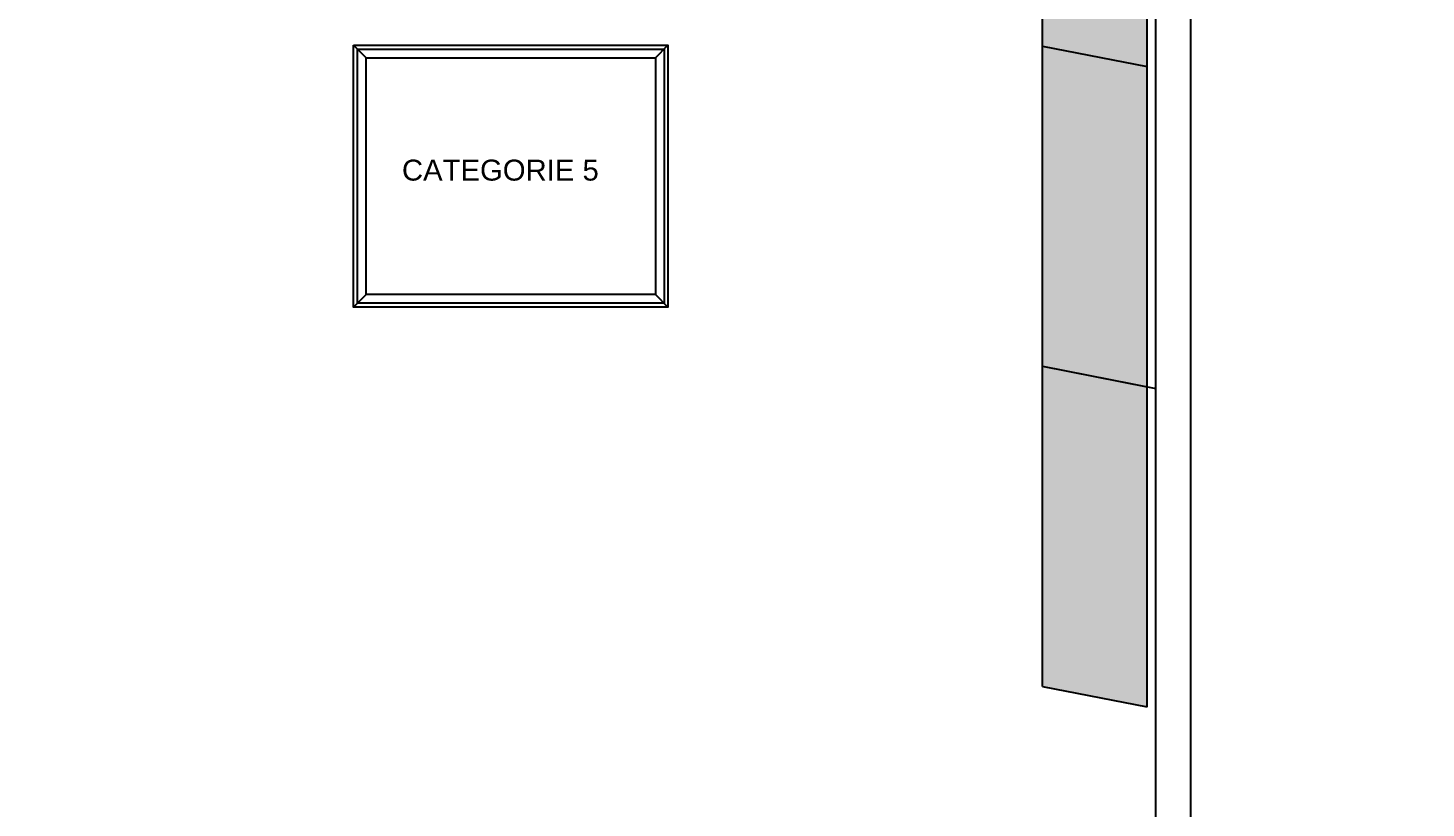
# Model space of a CAD drawing. Header units: centimetres. Extents: x 370416 to 395283, y 44791 to 69658.
# Drawn here: x 380352 to 381152, y 57071 to 57518 of the extents above; entities that cross this region are included whole.
import ezdxf

# ---------------------------------------------------------------- set-up
doc = ezdxf.new("R2010")
doc.units = ezdxf.units.CM
for name, color, linetype in [('AR-FURNITURE', 251, 'Continuous'), ('D RACK', 7, 'Continuous'), ('LVI_FLOOR BEDS - GENERAL', 254, 'Continuous'), ('SPN-FURNITURE', 7, 'Continuous')]:
    doc.layers.add(name, color=color, linetype=linetype)
doc.styles.add('ARIAL', font='arial.ttf')

msp = doc.modelspace()

# ---------------------------------------------------------------- hatches: boundary and pattern name
at = {"layer": 'D RACK', "lineweight": -3, "true_color": 0x4554a5, "transparency": 33554483}
h = msp.add_hatch(color=175, dxfattribs=at)
h.dxf.hatch_style = 1
h.paths.add_polyline_path([(380992.57, 57679.02), (380932.57, 57690.7), (380932.57, 57507.32), (380992.57, 57495.64)])
h.paths.add_polyline_path([(380992.57, 57495.64), (380932.57, 57507.32), (380932.57, 57323.94), (380992.57, 57312.25)])
h.paths.add_polyline_path([(380992.57, 57312.25), (380932.57, 57323.94), (380932.57, 57140.56), (380992.57, 57128.87)])

# ---------------------------------------------------------------- linework, layer by layer
for p, q in [((380932.57, 57140.56), (380932.57, 59722.61)), ((380992.57, 57128.87), (380992.57, 59710.92)), ((380997.57, 56963.52), (380997.57, 59628.52)), ((380997.57, 56963.52), (380997.57, 59628.52)), ((381017.57, 56963.52), (381017.57, 59628.52)), ((381017.57, 56753.52), (381017.57, 59628.52)), ((380932.57, 57507.32), (380992.57, 57495.64)), ((380932.57, 57507.32), (380992.57, 57495.64)), ((380932.57, 57507.32), (380992.57, 57495.64)), ((380932.57, 57507.32), (380992.57, 57495.64)), ((380932.57, 57323.94), (380992.57, 57312.25)), ((380932.57, 57323.94), (380992.57, 57312.25)), ((380932.57, 57323.94), (380992.57, 57312.25)), ((380932.57, 57323.94), (380997.57, 57311.28)), ((380932.57, 57140.56), (380992.57, 57128.87)), ((380932.57, 57140.56), (380992.57, 57128.87)), ((380932.57, 57140.56), (380992.57, 57128.87)), ((380932.57, 57140.56), (380992.57, 57128.87))]:
    msp.add_line(p, q)
msp.add_circle((382849.73, 57224.74), 12433.5)
at = {"layer": 'AR-FURNITURE'}
msp.add_line((380711, 57365.06), (380711, 57365.06), dxfattribs=at)
at = {"layer": 'LVI_FLOOR BEDS - GENERAL', "color": 177, "lineweight": -3, "true_color": 0x293189}
for p, q in [((380538.2, 57507.86), (380538.2, 57507.86)), ((380538.2, 57507.86), (380545.4, 57500.66)), ((380711, 57500.66), (380718.2, 57507.86)), ((380711, 57500.66), (380711, 57500.66)), ((380538.2, 57357.86), (380545.4, 57365.06)), ((380711, 57365.06), (380718.2, 57357.86))]:
    msp.add_line(p, q, dxfattribs=at)
msp.add_lwpolyline([(380538.2, 57507.86), (380718.2, 57507.86), (380718.2, 57357.86), (380538.2, 57357.86), (380538.2, 57507.86)], dxfattribs=at)
for points in [[(380540.4, 57505.66), (380716, 57505.66), (380716, 57360.06), (380540.4, 57360.06)], [(380545.4, 57500.66), (380711, 57500.66), (380711, 57365.06), (380545.4, 57365.06)]]:
    msp.add_lwpolyline(points, close=True, dxfattribs=at)

# ---------------------------------------------------------------- texts
at = {"layer": 'SPN-FURNITURE', "color": 1, "style": 'ARIAL'}
msp.add_text('CATEGORIE 5', height=12, dxfattribs=at).set_placement((380565.89, 57430.31, 383.31))

doc.saveas('drawing.dxf')
